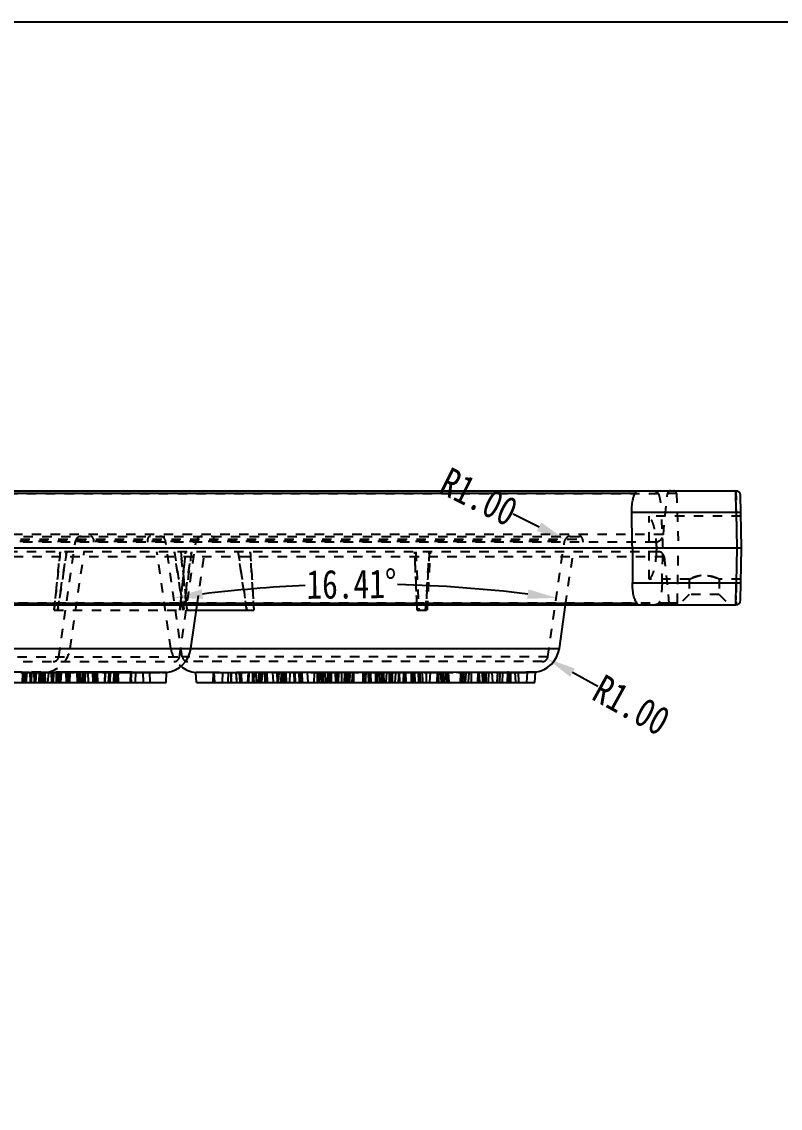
# Model space of a CAD drawing. Header units: millimetres. Extents: x -2414 to 10498, y -2238 to 649.
# Drawn here: x 106 to 237.4, y 220.7 to 408.9 of the extents above; entities that cross this region are included whole.
import ezdxf

# ---------------------------------------------------------------- set-up
doc = ezdxf.new("R2010")
doc.units = ezdxf.units.MM
doc.header["$LTSCALE"] = 16.335
doc.header["$PDMODE"] = 3
doc.header["$PDSIZE"] = 0.3125
doc.linetypes.add('HIDDEN', pattern=[0.2, 0.1, -0.1])
doc.layers.get('0').update_dxf_attribs({"linetype": 'CONTINUOUS'})
doc.layers.get('Defpoints').update_dxf_attribs({"linetype": 'CONTINUOUS'})
doc.layers.add('DEFAULT_2', color=8, linetype='HIDDEN')
doc.styles.get("Standard").update_dxf_attribs({"font": 'txt', "width": 0.8})
doc.dimstyles.new('01', dxfattribs={"dimtxt": 5, "dimasz": 5, "dimexe": 0, "dimexo": 0, "dimgap": 0, "dimtad": 0, "dimzin": 0, "dimdsep": 46, "dimtxsty": 'Standard', "dimcen": 0, "dimclrd": 4, "dimclre": 4, "dimclrt": 6, "dimazin": 0, "dimtfac": 1, "dimtofl": 0, "dimtmove": 0, "dimatfit": 3, "dimfxl": 0, "dimtolj": 1, "dimtzin": 0, "dimarcsym": 0})

# ---------------------------------------------------------------- blocks, each defined once
blk = doc.blocks.new('*D174')
at = {"color": 4, "linetype": 'ByBlock', "lineweight": -2, "transparency": 16777216}
blk.add_line((191.17, 323.65), (195.65, 321.43), dxfattribs=at)
at = {"color": 4, "linetype": 'ByBlock', "transparency": 16777216}
blk.add_solid([(196.02, 322.18), (195.28, 320.69), (200.13, 319.21)], dxfattribs=at)
at = {"layer": 'Defpoints', "color": 0, "linetype": 'ByBlock', "transparency": 16777216}
for p in [(200.13, 319.21), (201.03, 318.77)]:
    blk.add_point(p, dxfattribs=at)
at = {"color": 6, "linetype": 'ByBlock', "transparency": 16777216, "insert": (185.2, 326.62), "char_height": 5, "attachment_point": 5, "rotation": 333.6367}
blk.add_mtext('\\A1;R1.00', dxfattribs=at)
blk = doc.blocks.new('*D175')
at = {"color": 4, "linetype": 'ByBlock', "lineweight": -2, "transparency": 16777216}
blk.add_line((205.8, 293.76), (201.42, 296.17), dxfattribs=at)
at = {"color": 4, "linetype": 'ByBlock', "transparency": 16777216}
blk.add_solid([(201.82, 296.9), (201.02, 295.44), (197.04, 298.59)], dxfattribs=at)
at = {"layer": 'Defpoints', "color": 0, "linetype": 'ByBlock', "transparency": 16777216}
for p in [(196.17, 299.07), (197.04, 298.59)]:
    blk.add_point(p, dxfattribs=at)
at = {"color": 6, "linetype": 'ByBlock', "transparency": 16777216, "insert": (211.64, 290.54), "char_height": 5, "attachment_point": 5, "rotation": 331.1248}
blk.add_mtext('\\A1;R1.00', dxfattribs=at)
blk = doc.blocks.new('*D176')
at = {"color": 4, "linetype": 'ByBlock', "lineweight": -2, "transparency": 16777216}
for start, end in [(92.5557, 96.971), (83.029, 88.6079)]:
    blk.add_arc((165.48, 79.23), 232.26, start, end, dxfattribs=at)
at = {"color": 4, "linetype": 'ByBlock', "transparency": 16777216}
for points in [[(137.4, 308.95), (137.18, 310.6), (132.34, 309.11)], [(193.78, 310.6), (193.56, 308.95), (198.63, 309.11)]]:
    blk.add_solid(points, dxfattribs=at)
at = {"layer": 'Defpoints', "color": 0, "linetype": 'ByBlock', "transparency": 16777216}
for p in [(130.92, 318.91), (200.04, 318.91), (176.56, 311.23), (133.8, 298.93), (197.16, 298.93)]:
    blk.add_point(p, dxfattribs=at)
at = {"color": 6, "linetype": 'ByBlock', "transparency": 16777216, "insert": (163.12, 311.48), "char_height": 5, "attachment_point": 5, "rotation": 0.5818}
blk.add_mtext('\\A1;16.41\\M+5A1E3', dxfattribs=at)

msp = doc.modelspace()

# ---------------------------------------------------------------- linework, layer by layer
at = {"color": 7, "linetype": 'Continuous'}
for p, q in [((-68.322, 327.67), (229.761, 327.67)), ((229.814, 323.879), (229.761, 327.67)), ((212.282, 327.188), (-50.842, 327.188)), ((230.72, 317.795), (230.561, 326.884)), ((229.814, 323.879), (211.687, 323.879)), ((229.814, 323.879), (229.92, 317.795)), ((-68.481, 317.795), (229.92, 317.795)), ((211.799, 317.795), (211.799, 311.711)), ((229.92, 317.795), (229.814, 311.711)), ((229.92, 317.795), (230.72, 317.795)), ((230.561, 308.706), (230.72, 317.795)), ((211.799, 311.711), (229.814, 311.711)), ((229.761, 307.92), (229.814, 311.711)), ((-68.322, 307.92), (229.761, 307.92)), ((-51.144, 308.215), (212.583, 308.215)), ((135.309, 300.371), (136.398, 307.92)), ((136.261, 306.97), (146.227, 306.97)), ((146.167, 307.92), (146.227, 306.97)), ((199.147, 300.371), (200.235, 307.92)), ((-47.029, 300.371), (199.147, 300.371)), ((105.866, 296.17), (110.201, 296.17)), ((106.12, 294.47), (106.209, 296.17)), ((106.601, 294.47), (106.514, 296.17)), ((108.211, 294.47), (108.122, 296.17)), ((108.18, 296.17), (108.266, 294.47)), ((109.334, 294.47), (109.247, 296.17)), ((111.967, 296.224), (111.935, 294.47)), ((112.9, 296.224), (111.967, 296.224)), ((116.044, 296.223), (112.9, 296.224)), ((122.066, 296.221), (116.044, 296.223)), ((122.114, 296.221), (122.066, 296.221)), ((122.803, 296.221), (122.114, 296.221)), ((125.124, 296.22), (122.803, 296.221)), ((131.088, 296.211), (125.124, 296.22)), ((130.997, 294.47), (131.088, 296.211)), ((139.297, 296.195), (136.174, 296.195)), ((136.264, 294.47), (136.174, 296.195)), ((139.297, 296.195), (139.378, 294.47)), ((140.438, 296.17), (143.179, 296.17)), ((142.289, 296.17), (142.239, 294.47)), ((143.266, 294.47), (143.177, 296.17)), ((152.715, 296.206), (143.701, 296.204)), ((143.701, 296.202), (143.769, 294.47)), ((165.61, 296.214), (152.824, 296.207)), ((168.35, 296.215), (165.61, 296.214)), ((190.162, 296.224), (168.35, 296.215)), ((190.162, 296.224), (190.086, 294.47)), ((190.409, 294.47), (190.499, 296.187)), ((190.499, 296.17), (192.329, 296.17)), ((190.75, 294.47), (190.712, 296.17)), ((193.556, 296.224), (193.469, 294.47)), ((195.009, 296.222), (193.556, 296.224)), ((194.917, 294.47), (195.009, 296.222)), ((195.009, 296.222), (195.009, 296.222)), ((-42.567, 294.47), (130.997, 294.47)), ((136.265, 294.47), (194.916, 294.47))]:
    msp.add_line(p, q, dxfattribs=at)
msp.add_lwpolyline([(-186.965, 408.914), (518.337, 408.914), (518.337, -149.106), (-186.965, -149.106)], close=True)
for centre, radius, start, end in [((229.761, 326.87), 0.8, 1.00284, 89.99896), ((229.761, 308.72), 0.8, 270.00059, 358.99756), ((130.459, 301.07), 4.9, 277.37411, 351.79555), ((194.297, 301.07), 4.9, 278.3557, 351.79555), ((136.666, 301.07), 4.9, 230.22485, 264.23836), ((140.442, 307.754), 11.584, 269.01016, 269.98002)]:
    msp.add_arc(centre, radius, start, end, dxfattribs=at)
msp.add_ellipse((80.72, -1269.519), major_axis=(0, 3710.904), ratio=0.0390783, start_param=-1.1288016, end_param=-1.1269869, dxfattribs=at)
for points, knots in [([(212.282, 327.188), (212.319, 327.253), (212.374, 327.367), (212.407, 327.529), (212.411, 327.614), (212.391, 327.67), (212.379, 327.67)], [0, 0, 0, 0, 0.4408228, 0.7447468, 0.9255614, 1, 1, 1, 1]), ([(211.687, 323.879), (211.675, 324.53), (211.731, 325.455), (211.993, 326.555), (212.175, 327.004), (212.282, 327.188)], [0, 0, 0, 0, 0.5753533, 0.81223, 1, 1, 1, 1]), ([(230.614, 323.851), (230.614, 323.857), (230.584, 323.861), (230.547, 323.869), (230.469, 323.873), (230.373, 323.878), (230.253, 323.88), (230.064, 323.882), (229.916, 323.881), (229.814, 323.879)], [0, 0, 0, 0, 0.0216395, 0.0790057, 0.1714349, 0.2953564, 0.4462981, 0.6186589, 1, 1, 1, 1]), ([(212.583, 308.215), (212.451, 308.381), (212.225, 308.828), (211.989, 309.63), (211.834, 310.619), (211.799, 311.335), (211.799, 311.711)], [0, 0, 0, 0, 0.1751579, 0.4083129, 0.6895103, 1, 1, 1, 1]), ([(229.814, 311.711), (229.916, 311.709), (230.064, 311.708), (230.252, 311.71), (230.373, 311.712), (230.469, 311.717), (230.547, 311.722), (230.584, 311.729), (230.614, 311.733), (230.614, 311.739)], [0, 0, 0, 0, 0.381146, 0.5533975, 0.7043311, 0.8283545, 0.9209024, 0.9783285, 1, 1, 1, 1]), ([(212.757, 307.92), (212.749, 307.92), (212.738, 307.956), (212.712, 308.005), (212.664, 308.106), (212.615, 308.175), (212.583, 308.215)], [0, 0, 0, 0, 0.069314, 0.249859, 0.5549285, 1, 1, 1, 1]), ([(110.201, 296.17), (110.489, 296.17), (111.078, 296.203), (111.667, 296.224), (111.967, 296.224)], [0, 0, 0, 0, 0.4897508, 1, 1, 1, 1]), ([(139.297, 296.199), (139.355, 296.199), (139.67, 296.192), (139.985, 296.176), (140.242, 296.172)], [0, 0, 0, 0, 0.1854833, 1, 1, 1, 1]), ([(143.177, 296.17), (143.177, 296.173), (143.195, 296.172), (143.214, 296.18), (143.26, 296.183), (143.317, 296.19), (143.392, 296.194), (143.522, 296.2), (143.626, 296.202), (143.701, 296.202)], [0, 0, 0, 0, 0.0168835, 0.0659956, 0.1470366, 0.2593497, 0.4020718, 0.5742607, 1, 1, 1, 1]), ([(190.162, 296.224), (190.189, 296.224), (190.274, 296.223), (190.359, 296.219), (190.417, 296.212)], [0, 0, 0, 0, 0.3087521, 1, 1, 1, 1]), ([(190.417, 296.212), (190.438, 296.209), (190.46, 296.205), (190.5, 296.195), (190.499, 296.187)], [0, 0, 0, 0, 0.7234548, 1, 1, 1, 1]), ([(192.329, 296.17), (192.583, 296.17), (192.992, 296.188), (193.4, 296.224), (193.556, 296.224)], [0, 0, 0, 0, 0.6185511, 1, 1, 1, 1])]:
    msp.add_open_spline(points, degree=3, knots=knots, dxfattribs=at)
msp.add_open_spline([(152.824, 296.207), (152.788, 296.207), (152.751, 296.206), (152.715, 296.206)], degree=3, dxfattribs=at)
at = {"layer": 'DEFAULT_2', "color": 8, "linetype": 'HIDDEN'}
for p, q in [((229.814, 323.879), (229.761, 327.67)), ((229.761, 327.67), (229.814, 323.879)), ((-56.477, 327.222), (217.916, 327.222)), ((219.442, 327.188), (216.288, 327.188)), ((217.169, 320.113), (217.916, 327.222)), ((219.442, 327.188), (219.77, 317.795)), ((230.624, 323.245), (214.72, 323.245)), ((214.72, 312.346), (214.72, 323.244)), ((217.169, 320.113), (-55.73, 320.113)), ((215.676, 318.77), (-54.238, 318.77)), ((-51.041, 319.314), (203.166, 319.314)), ((-50.543, 319.77), (202.668, 319.77)), ((-47.921, 318.913), (200.039, 318.913)), ((112.396, 298.927), (115.278, 318.913)), ((118.397, 319.314), (118.445, 318.77)), ((127.804, 319.314), (127.756, 318.77)), ((133.805, 298.927), (130.923, 318.913)), ((133.32, 298.927), (136.202, 318.913)), ((139.321, 319.314), (139.369, 318.77)), ((197.158, 298.927), (200.039, 318.913)), ((203.159, 319.314), (203.206, 318.77)), ((217.302, 316.225), (-55.863, 316.225)), ((216.308, 317.12), (-54.868, 317.12)), ((114.385, 300.371), (116.8, 317.12)), ((131.816, 300.371), (129.401, 317.12)), ((136.398, 307.92), (137.724, 317.12)), ((174.27, 317.12), (174.801, 306.97)), ((176.297, 306.97), (176.829, 317.12)), ((200.235, 307.92), (201.562, 317.12)), ((217.302, 316.225), (218.147, 308.189)), ((219.602, 308.215), (219.77, 317.795)), ((229.92, 317.795), (230.72, 317.795)), ((221.67, 312.345), (214.72, 312.345)), ((221.67, 312.345), (221.67, 309.72)), ((230.624, 312.345), (226.87, 312.345)), ((226.87, 312.345), (226.87, 309.72)), ((229.814, 311.711), (229.761, 307.92)), ((229.761, 307.92), (229.814, 311.711)), ((229.814, 311.711), (229.761, 307.92)), ((221.67, 309.72), (219.87, 307.92)), ((226.87, 309.72), (221.67, 309.72)), ((226.87, 309.72), (228.67, 307.92)), ((218.147, 308.189), (-56.708, 308.189)), ((111.676, 307.92), (111.575, 306.97)), ((111.578, 306.97), (136.261, 306.97)), ((133.426, 307.09), (133.414, 306.97)), ((133.51, 307.92), (133.426, 307.09)), ((134.623, 307.038), (134.529, 307.92)), ((134.63, 306.97), (134.623, 307.038)), ((174.472, 307.92), (174.51, 306.97)), ((174.509, 306.97), (176.297, 306.97)), ((219.602, 308.215), (216.366, 308.215)), ((-45.04, 298.927), (133.336, 298.927)), ((-44.05, 298.07), (132.346, 298.07)), ((197.165, 298.927), (133.812, 298.927)), ((196.174, 298.07), (134.802, 298.07)), ((71.712, 296.315), (110.716, 296.315)), ((120.399, 296.195), (74.978, 296.195)), ((106.158, 296.17), (106.071, 294.47)), ((106.091, 294.47), (106.178, 296.17)), ((106.141, 294.47), (106.23, 296.17)), ((106.252, 296.17), (106.301, 294.47)), ((106.323, 296.17), (106.353, 294.47)), ((106.533, 296.17), (106.62, 294.47)), ((106.797, 294.47), (106.886, 296.17)), ((107.379, 296.17), (107.468, 294.47)), ((107.675, 296.17), (107.615, 294.47)), ((108.23, 294.47), (108.141, 296.17)), ((108.286, 294.47), (108.199, 296.17)), ((108.47, 296.17), (108.38, 294.47)), ((109.02, 296.17), (108.962, 294.47)), ((109.256, 294.47), (109.167, 296.17)), ((109.267, 296.17), (109.354, 294.47)), ((109.346, 296.17), (109.306, 294.47)), ((109.364, 296.17), (109.325, 294.47)), ((109.326, 296.17), (109.408, 294.47)), ((109.548, 296.17), (109.582, 294.47)), ((109.567, 296.17), (109.601, 294.47)), ((109.654, 296.17), (109.739, 294.47)), ((109.891, 294.47), (109.83, 296.17)), ((109.968, 296.17), (110.057, 294.47)), ((110.201, 296.17), (128.099, 296.17)), ((110.522, 294.47), (110.716, 296.315)), ((111.076, 296.17), (111.134, 294.47)), ((111.222, 296.17), (111.172, 294.47)), ((111.483, 296.17), (111.394, 294.47)), ((111.408, 294.47), (111.469, 296.17)), ((111.503, 296.17), (111.414, 294.47)), ((111.988, 296.224), (111.956, 294.47)), ((111.988, 296.224), (111.967, 296.224)), ((111.988, 296.224), (131.104, 296.211)), ((112.019, 294.47), (112.108, 296.17)), ((112.32, 296.17), (112.28, 294.47)), ((112.34, 296.17), (112.299, 294.47)), ((112.408, 296.17), (112.323, 294.47)), ((112.441, 296.17), (112.352, 294.47)), ((112.48, 296.17), (112.394, 294.47)), ((112.778, 294.47), (112.867, 296.17)), ((113.624, 296.17), (113.684, 294.47)), ((113.713, 296.17), (113.754, 294.47)), ((113.734, 296.17), (113.774, 294.47)), ((113.975, 296.17), (114.03, 294.47)), ((114.124, 296.17), (114.201, 294.47)), ((114.304, 296.17), (114.256, 294.47)), ((115.528, 296.17), (115.614, 294.47)), ((115.762, 296.17), (115.69, 294.47)), ((115.974, 296.17), (116.023, 294.47)), ((116.075, 294.47), (115.986, 296.17)), ((116.024, 296.17), (116.113, 294.47)), ((116.509, 294.47), (116.536, 296.17)), ((116.723, 296.17), (116.646, 294.47)), ((116.673, 296.17), (116.762, 294.47)), ((116.958, 296.17), (116.898, 294.47)), ((117.455, 296.17), (117.481, 294.47)), ((118.262, 296.17), (118.334, 294.47)), ((118.28, 296.17), (118.352, 294.47)), ((118.461, 294.47), (118.372, 296.17)), ((118.555, 296.17), (118.644, 294.47)), ((118.748, 296.17), (118.822, 294.47)), ((118.975, 296.17), (118.886, 294.47)), ((119.174, 294.47), (119.113, 296.17)), ((120.387, 296.199), (120.329, 294.47)), ((120.415, 294.47), (120.476, 296.17)), ((121.044, 294.47), (121.133, 296.17)), ((121.298, 296.17), (121.271, 294.47)), ((121.966, 296.17), (121.877, 294.47)), ((122.061, 296.17), (122.15, 294.47)), ((122.154, 296.17), (122.076, 294.47)), ((122.243, 294.47), (122.217, 296.17)), ((122.515, 296.17), (122.436, 294.47)), ((122.631, 296.17), (122.692, 294.47)), ((122.654, 294.47), (122.743, 296.17)), ((124.855, 296.17), (124.767, 294.47)), ((124.845, 296.17), (124.923, 294.47)), ((124.943, 294.47), (125.032, 296.17)), ((125.705, 296.204), (125.631, 294.47)), ((130.339, 296.206), (125.718, 296.204)), ((126.963, 296.17), (127.049, 294.47)), ((128.1, 296.17), (128.189, 294.47)), ((130.351, 296.207), (131.088, 296.211)), ((131.103, 296.211), (130.366, 296.207)), ((131.088, 296.211), (131.088, 296.211)), ((139.18, 296.17), (139.09, 294.47)), ((139.187, 296.17), (140.438, 296.17)), ((139.297, 296.195), (143.701, 296.204)), ((140.797, 296.17), (140.714, 294.47)), ((141.748, 296.17), (141.668, 294.47)), ((142.336, 294.47), (142.247, 296.17)), ((143.112, 296.17), (143.198, 294.47)), ((143.179, 296.17), (143.177, 296.171)), ((143.179, 296.17), (190.499, 296.17)), ((143.678, 296.17), (143.761, 294.47)), ((143.771, 296.17), (143.86, 294.47)), ((144.124, 294.47), (144.074, 296.17)), ((145.21, 296.17), (145.121, 294.47)), ((145.361, 296.17), (145.273, 294.47)), ((145.981, 296.17), (145.942, 294.47)), ((146.258, 294.47), (146.169, 296.17)), ((146.203, 294.47), (146.254, 296.17)), ((146.556, 296.17), (146.629, 294.47)), ((147.057, 296.17), (146.976, 294.47)), ((147.177, 294.47), (147.266, 296.17)), ((147.329, 296.17), (147.367, 294.47)), ((147.628, 296.17), (147.538, 294.47)), ((148.038, 296.17), (148.088, 294.47)), ((148.144, 296.17), (148.085, 294.47)), ((148.386, 294.47), (148.297, 296.17)), ((148.437, 296.17), (148.526, 294.47)), ((149.448, 296.17), (149.531, 294.47)), ((150.179, 296.17), (150.238, 294.47)), ((150.51, 296.17), (150.421, 294.47)), ((150.432, 294.47), (150.471, 296.17)), ((150.952, 296.17), (150.888, 294.47)), ((151.009, 296.17), (150.945, 294.47)), ((151.255, 296.17), (151.166, 294.47)), ((151.347, 296.17), (151.259, 294.47)), ((151.595, 296.17), (151.508, 294.47)), ((151.555, 294.47), (151.644, 296.17)), ((151.857, 294.47), (151.818, 296.17)), ((152.441, 296.17), (152.391, 294.47)), ((159.518, 296.195), (152.715, 296.206)), ((152.836, 296.207), (190.172, 296.224)), ((153.154, 296.17), (153.218, 294.47)), ((153.441, 294.47), (153.352, 296.17)), ((154.004, 296.17), (154.064, 294.47)), ((154.276, 294.47), (154.225, 296.17)), ((154.342, 296.17), (154.273, 294.47)), ((154.501, 294.47), (154.412, 296.17)), ((154.494, 296.17), (154.584, 294.47)), ((155.473, 296.17), (155.554, 294.47)), ((156.666, 294.47), (156.716, 296.17)), ((157.179, 296.17), (157.151, 294.47)), ((157.311, 296.17), (157.222, 294.47)), ((157.56, 296.17), (157.474, 294.47)), ((157.533, 294.47), (157.622, 296.17)), ((157.9, 296.17), (157.852, 294.47)), ((158.079, 296.17), (157.999, 294.47)), ((158.132, 296.17), (158.043, 294.47)), ((158.15, 296.17), (158.178, 294.47)), ((158.501, 296.17), (158.551, 294.47)), ((158.971, 296.17), (158.929, 294.47)), ((159.198, 296.17), (159.287, 294.47)), ((159.516, 296.199), (159.534, 294.47)), ((159.576, 296.17), (159.623, 294.47)), ((160.305, 296.17), (160.332, 294.47)), ((160.316, 296.17), (160.406, 294.47)), ((160.464, 294.47), (160.375, 296.17)), ((160.45, 296.17), (160.491, 294.47)), ((160.596, 296.17), (160.575, 294.47)), ((160.622, 296.17), (160.599, 294.47)), ((160.872, 296.17), (160.82, 294.47)), ((161.383, 296.17), (161.405, 294.47)), ((161.898, 294.47), (161.987, 296.17)), ((162.083, 296.17), (162.046, 294.47)), ((162.345, 296.17), (162.256, 294.47)), ((162.541, 296.17), (162.63, 294.47)), ((162.815, 294.47), (162.904, 296.17)), ((163.29, 296.17), (163.201, 294.47)), ((163.353, 296.17), (163.362, 294.47)), ((163.48, 296.17), (163.466, 294.47)), ((165.23, 294.47), (165.141, 296.17)), ((165.144, 294.47), (165.233, 296.17)), ((165.593, 294.47), (165.505, 296.17)), ((165.605, 296.17), (165.516, 294.47)), ((166.147, 294.47), (166.058, 296.17)), ((166.213, 296.17), (166.219, 294.47)), ((166.429, 296.17), (166.423, 294.47)), ((166.538, 294.47), (166.45, 296.17)), ((167.314, 296.204), (167.308, 294.47)), ((167.314, 296.204), (178.248, 296.206)), ((167.566, 296.17), (167.573, 294.47)), ((167.594, 296.17), (167.602, 294.47)), ((167.946, 296.17), (167.971, 294.47)), ((168.39, 296.17), (168.301, 294.47)), ((168.426, 294.47), (168.337, 296.17)), ((168.372, 296.17), (168.358, 294.47)), ((168.803, 294.47), (168.714, 296.17)), ((169.189, 296.17), (169.1, 294.47)), ((169.66, 296.17), (169.645, 294.47)), ((169.792, 296.17), (169.819, 294.47)), ((170.138, 296.17), (170.102, 294.47)), ((170.187, 296.17), (170.202, 294.47)), ((170.717, 294.47), (170.806, 296.17)), ((171.311, 296.17), (171.222, 294.47)), ((171.267, 296.17), (171.245, 294.47)), ((171.265, 296.17), (171.327, 294.47)), ((171.397, 296.17), (171.433, 294.47)), ((172.15, 296.17), (172.097, 294.47)), ((172.25, 296.17), (172.215, 294.47)), ((172.48, 296.17), (172.553, 294.47)), ((173.458, 296.17), (173.493, 294.47)), ((173.614, 296.17), (173.576, 294.47)), ((173.896, 294.47), (173.807, 296.17)), ((173.854, 296.17), (173.943, 294.47)), ((174.027, 296.17), (174.08, 294.47)), ((174.667, 296.17), (174.756, 294.47)), ((174.881, 296.17), (174.808, 294.47)), ((174.981, 296.17), (175.02, 294.47)), ((175.384, 296.17), (175.444, 294.47)), ((176.096, 296.17), (176.043, 294.47)), ((176.746, 296.17), (176.657, 294.47)), ((177.964, 296.17), (177.914, 294.47)), ((177.952, 296.17), (178.006, 294.47)), ((178.238, 294.47), (178.276, 296.17)), ((178.357, 296.207), (195.009, 296.222)), ((178.839, 296.207), (178.36, 296.207)), ((178.568, 296.17), (178.657, 294.47)), ((178.9, 294.47), (178.811, 296.17)), ((179.446, 296.208), (178.839, 296.207)), ((178.953, 296.17), (178.884, 294.47)), ((178.95, 296.17), (179.033, 294.47)), ((179.31, 294.47), (179.399, 296.17)), ((182.914, 296.21), (179.446, 296.208)), ((179.681, 294.47), (179.643, 296.17)), ((179.771, 294.47), (179.721, 296.17)), ((179.901, 296.17), (179.99, 294.47)), ((182.032, 294.47), (182.082, 296.17)), ((182.178, 296.17), (182.089, 294.47)), ((182.121, 296.17), (182.194, 294.47)), ((182.234, 296.17), (182.148, 294.47)), ((182.393, 296.17), (182.329, 294.47)), ((182.463, 296.17), (182.376, 294.47)), ((182.779, 294.47), (182.869, 296.17)), ((182.888, 294.47), (182.977, 296.17)), ((183.015, 296.21), (182.914, 296.21)), ((183.496, 296.21), (183.015, 296.21)), ((183.434, 296.17), (183.366, 294.47)), ((185.172, 296.212), (183.496, 296.21)), ((183.839, 296.17), (183.889, 294.47)), ((185.023, 296.17), (184.984, 294.47)), ((185.166, 294.47), (185.077, 296.17)), ((185.166, 296.17), (185.252, 294.47)), ((189.03, 296.214), (185.172, 296.212)), ((185.209, 296.17), (185.294, 294.47)), ((185.788, 296.17), (185.856, 294.47)), ((185.955, 296.17), (186.045, 294.47)), ((186.145, 296.17), (186.234, 294.47)), ((186.389, 296.17), (186.427, 294.47)), ((186.863, 296.17), (186.781, 294.47)), ((187.467, 296.17), (187.541, 294.47)), ((188.412, 296.17), (188.323, 294.47)), ((188.443, 296.17), (188.356, 294.47)), ((188.83, 294.47), (188.919, 296.17)), ((190.503, 296.216), (189.03, 296.214)), ((189.307, 294.47), (189.346, 296.17)), ((190.499, 296.187), (190.4, 296.17)), ((190.595, 296.216), (190.503, 296.216)), ((191.329, 296.216), (190.595, 296.216)), ((192.467, 296.218), (191.329, 296.216)), ((191.448, 296.17), (191.536, 294.47)), ((191.986, 296.17), (192.075, 294.47)), ((195.016, 296.222), (192.467, 296.218)), ((193.565, 296.224), (195.016, 296.222)), ((195.016, 296.222), (195.016, 296.222))]:
    msp.add_line(p, q, dxfattribs=at)
for centre, radius, start, end in [((218.414, 327.17), 0.5, 90, 174), ((218.942, 327.17), 0.5, 2, 90), ((215.677, 320.27), 1.5, 270, 354), ((116.268, 318.77), 1, 90, 171.79555), ((117.899, 319.27), 0.5, 5, 90), ((128.302, 319.27), 0.5, 90, 175), ((129.933, 318.77), 1, 8.20445, 90), ((137.191, 318.77), 1, 90, 171.79555), ((138.823, 319.27), 0.5, 5, 90), ((201.029, 318.77), 1, 90, 171.79555), ((202.661, 319.27), 0.5, 5, 90), ((193.508, 316.99), 22.532, 2.04771, 5.78612), ((-3764.336, 697.938), 3917.296, 354.272021, 354.421204), ((-3769.235, 698.333), 3922.223, 354.287397, 354.422445), ((-3548.322, 158.349), 3725.796, 2.286115, 2.442336), ((-3552.219, 158.084), 3729.702, 2.302409, 2.443861), ((193.205, 318.204), 22.824, 357.30135, 358.97347), ((216.308, 316.12), 1, 6, 90), ((218.445, 308.22), 0.3, 186, 270), ((219.302, 308.22), 0.3, 270, 359), ((109.535, 301.07), 4.9, 283.94693, 351.79555), ((136.666, 301.07), 4.9, 188.20445, 230.22485), ((111.406, 299.07), 1, 270, 351.79555), ((132.33, 299.07), 1, 270, 351.79555), ((134.794, 299.07), 1, 188.20445, 270), ((196.168, 299.07), 1, 270, 351.79555), ((161.026, 307.177), 11.007, 268.9837, 269.9543), ((161.043, 308.326), 12.156, 269.01012, 269.60177), ((161.02, 305.386), 9.216, 269.61554, 269.99443)]:
    msp.add_arc(centre, radius, start, end, dxfattribs=at)
for centre, major_axis, ratio, start_param, end_param in [((80.72, -3788.472), (0, 5389.353), 0.0390783, -0.7045206, -0.7027757), ((80.72, 1891.219), (0, 3177.28), 0.0494155, -2.0910794, -2.0888738)]:
    msp.add_ellipse(centre, major_axis=major_axis, ratio=ratio, start_param=start_param, end_param=end_param, dxfattribs=at)
for points, knots in [([(215.348, 327.67), (215.533, 327.67), (215.9, 327.604), (216.216, 327.353), (216.288, 327.188)], [0, 0, 0, 0, 0.5065225, 1, 1, 1, 1]), ([(216.288, 327.188), (216.371, 326.998), (216.512, 326.543), (216.731, 325.442), (216.813, 324.527), (216.843, 323.879)], [0, 0, 0, 0, 0.1846878, 0.4219333, 1, 1, 1, 1]), ([(216.026, 317.795), (216.003, 318.416), (215.915, 319.585), (215.688, 320.971), (215.43, 321.91), (215.224, 322.451), (215, 322.861), (214.816, 323.07), (214.72, 323.139)], [0, 0, 0, 0, 0.3329986, 0.627352, 0.7503854, 0.8537993, 0.9366767, 1, 1, 1, 1]), ([(214.72, 312.393), (214.819, 312.441), (215.017, 312.622), (215.25, 313.009), (215.461, 313.541), (215.723, 314.496), (215.942, 315.931), (216.014, 317.146), (216.026, 317.795)], [0, 0, 0, 0, 0.0584248, 0.1366258, 0.2370482, 0.3592103, 0.6577401, 1, 1, 1, 1]), ([(221.67, 312.345), (221.665, 312.345), (221.704, 312.359), (221.721, 312.372), (221.796, 312.404), (221.878, 312.442), (221.989, 312.49), (222.174, 312.568), (222.594, 312.73), (223.306, 312.938), (224.105, 313.023), (224.778, 312.987), (225.397, 312.889), (226.029, 312.706), (226.552, 312.493), (226.803, 312.377), (226.87, 312.345)], [0, 0, 0, 0, 0.0026816, 0.0105837, 0.0234932, 0.0411922, 0.0633702, 0.089647, 0.1530005, 0.313242, 0.4998893, 0.5951738, 0.6867636, 0.8469608, 0.9587896, 1, 1, 1, 1]), ([(226.87, 312.345), (226.802, 312.377), (226.552, 312.493), (226.029, 312.707), (225.233, 312.937), (224.434, 313.023), (223.761, 312.987), (223.277, 312.91), (222.835, 312.801), (222.452, 312.676), (222.174, 312.568), (221.988, 312.49), (221.879, 312.442), (221.792, 312.404), (221.73, 312.372), (221.691, 312.358), (221.674, 312.345), (221.67, 312.345)], [0, 0, 0, 0, 0.0412648, 0.1528914, 0.3131759, 0.4997766, 0.5950399, 0.6866226, 0.7715235, 0.8469374, 0.9102999, 0.936581, 0.958764, 0.9764694, 0.9893935, 0.9973112, 1, 1, 1, 1]), ([(216.951, 311.711), (216.941, 311.338), (216.901, 310.629), (216.785, 309.647), (216.621, 308.848), (216.464, 308.39), (216.366, 308.215)], [0, 0, 0, 0, 0.3134589, 0.5973567, 0.8308722, 1, 1, 1, 1]), ([(216.366, 308.215), (216.337, 308.163), (216.164, 307.982), (215.903, 307.92), (215.718, 307.92)], [0, 0, 0, 0, 0.2431047, 1, 1, 1, 1]), ([(120.399, 296.199), (120.546, 296.199), (120.778, 296.195), (121.009, 296.178), (121.094, 296.172)], [0, 0, 0, 0, 0.6343944, 1, 1, 1, 1]), ([(121.118, 296.17), (121.115, 296.17), (121.103, 296.17), (121.091, 296.171), (121.081, 296.172)], [0, 0, 0, 0, 0.194246, 1, 1, 1, 1]), ([(121.094, 296.172), (121.097, 296.172), (121.11, 296.171), (121.122, 296.17), (121.13, 296.17)], [0, 0, 0, 0, 0.3056215, 1, 1, 1, 1]), ([(125.705, 296.202), (125.619, 296.202), (125.184, 296.193), (124.749, 296.17), (124.4, 296.17)], [0, 0, 0, 0, 0.1983473, 1, 1, 1, 1]), ([(124.413, 296.17), (124.498, 296.17), (124.815, 296.174), (125.131, 296.187), (125.362, 296.195)], [0, 0, 0, 0, 0.2704312, 1, 1, 1, 1]), ([(125.362, 296.195), (125.394, 296.196), (125.513, 296.199), (125.632, 296.202), (125.718, 296.202)], [0, 0, 0, 0, 0.275977, 1, 1, 1, 1]), ([(140.252, 296.172), (140.155, 296.173), (139.84, 296.182), (139.525, 296.199), (139.306, 296.199)], [0, 0, 0, 0, 0.3074031, 1, 1, 1, 1]), ([(143.712, 296.202), (143.637, 296.202), (143.532, 296.2), (143.403, 296.194), (143.327, 296.19), (143.27, 296.183), (143.224, 296.18), (143.205, 296.172), (143.187, 296.173), (143.187, 296.17)], [0, 0, 0, 0, 0.4257355, 0.597925, 0.7406485, 0.8529633, 0.9340056, 0.9831182, 1, 1, 1, 1]), ([(160.831, 296.172), (160.726, 296.174), (160.288, 296.186), (159.849, 296.199), (159.516, 296.199)], [0, 0, 0, 0, 0.2389898, 1, 1, 1, 1]), ([(159.518, 296.199), (159.741, 296.199), (160.038, 296.193), (160.335, 296.185), (160.409, 296.182)], [0, 0, 0, 0, 0.7519787, 1, 1, 1, 1]), ([(160.409, 296.182), (160.445, 296.181), (160.587, 296.177), (160.728, 296.174), (160.833, 296.172)], [0, 0, 0, 0, 0.2570292, 1, 1, 1, 1]), ([(167.314, 296.202), (167.053, 296.202), (166.564, 296.191), (166.076, 296.17), (165.848, 296.17)], [0, 0, 0, 0, 0.5334334, 1, 1, 1, 1]), ([(165.85, 296.17), (165.884, 296.17), (166.031, 296.171), (166.177, 296.176), (166.29, 296.179)], [0, 0, 0, 0, 0.2331028, 1, 1, 1, 1]), ([(166.29, 296.179), (166.371, 296.182), (166.713, 296.194), (167.055, 296.202), (167.316, 296.202)], [0, 0, 0, 0, 0.2380334, 1, 1, 1, 1]), ([(190.509, 296.187), (190.509, 296.195), (190.468, 296.205), (190.415, 296.215), (190.303, 296.222), (190.221, 296.224), (190.172, 296.224)], [0, 0, 0, 0, 0.0726452, 0.2634722, 0.5748516, 1, 1, 1, 1]), ([(193.565, 296.224), (193.409, 296.224), (193.001, 296.188), (192.592, 296.17), (192.338, 296.17)], [0, 0, 0, 0, 0.3814076, 1, 1, 1, 1])]:
    msp.add_open_spline(points, degree=3, knots=knots, dxfattribs=at)
for points in [[(111.578, 306.97), (111.937, 310.353), (112.295, 313.737), (112.652, 317.12)], [(112.65, 317.12), (112.326, 314.053), (112.001, 310.987), (111.676, 307.92)], [(112.224, 306.97), (112.737, 310.353), (113.249, 313.737), (113.76, 317.12)], [(113.763, 317.12), (113.252, 313.737), (112.74, 310.353), (112.227, 306.97)], [(133.977, 306.97), (133.463, 310.353), (132.951, 313.737), (132.44, 317.12)], [(132.445, 317.12), (132.956, 313.737), (133.468, 310.353), (133.981, 306.97)], [(133.551, 317.12), (133.908, 313.737), (134.267, 310.353), (134.626, 306.97)], [(134.529, 307.92), (134.204, 310.987), (133.879, 314.053), (133.556, 317.12)], [(133.978, 306.97), (134.459, 310.353), (134.938, 313.737), (135.416, 317.12)], [(135.429, 317.12), (134.952, 313.737), (134.472, 310.353), (133.992, 306.97)], [(143.449, 317.12), (143.959, 313.737), (144.469, 310.354), (144.976, 306.97)], [(144.988, 306.97), (144.481, 310.354), (143.971, 313.737), (143.461, 317.12)], [(145.579, 317.12), (145.778, 314.054), (145.973, 310.987), (146.167, 307.92)], [(146.239, 306.97), (146.026, 310.354), (145.81, 313.737), (145.592, 317.12)], [(175.975, 306.97), (176.19, 310.353), (176.401, 313.737), (176.609, 317.12)], [(176.61, 317.12), (176.402, 313.737), (176.191, 310.353), (175.977, 306.97)], [(130.324, 296.206), (130.333, 296.206), (130.342, 296.207), (130.351, 296.207)], [(130.366, 296.207), (130.357, 296.207), (130.348, 296.206), (130.339, 296.206)], [(152.727, 296.206), (152.763, 296.206), (152.799, 296.207), (152.836, 296.207)], [(178.36, 296.207), (178.323, 296.207), (178.287, 296.206), (178.25, 296.206)]]:
    msp.add_open_spline(points, degree=3, dxfattribs=at)

# ---------------------------------------------------------------- dimensions: what is measured, and where the dimension line sits
at = {"linetype": 'ByBlock'}
for center, mpoint, picture, middle in [((201.029, 318.77), (200.133, 319.214), '*D174', (185.2, 326.615)), ((196.168, 299.07), (197.044, 298.587), '*D175', (211.638, 290.539))]:
    dim = msp.add_radius_dim(center=center, mpoint=mpoint, dimstyle='01', dxfattribs=at)
    dim.commit()
    dim.dimension.update_dxf_attribs({"geometry": picture, "text_midpoint": middle})
dim = msp.add_angular_dim_2l(base=(176.563, 311.227), line1=((133.805, 298.927), (130.923, 318.913)), line2=((197.158, 298.927), (200.039, 318.913)), dimstyle='01', dxfattribs=at)
dim.commit()
dim.dimension.update_dxf_attribs({"geometry": '*D176', "text_midpoint": (163.123, 311.479), "dimtype": 162})

doc.saveas('drawing.dxf')
